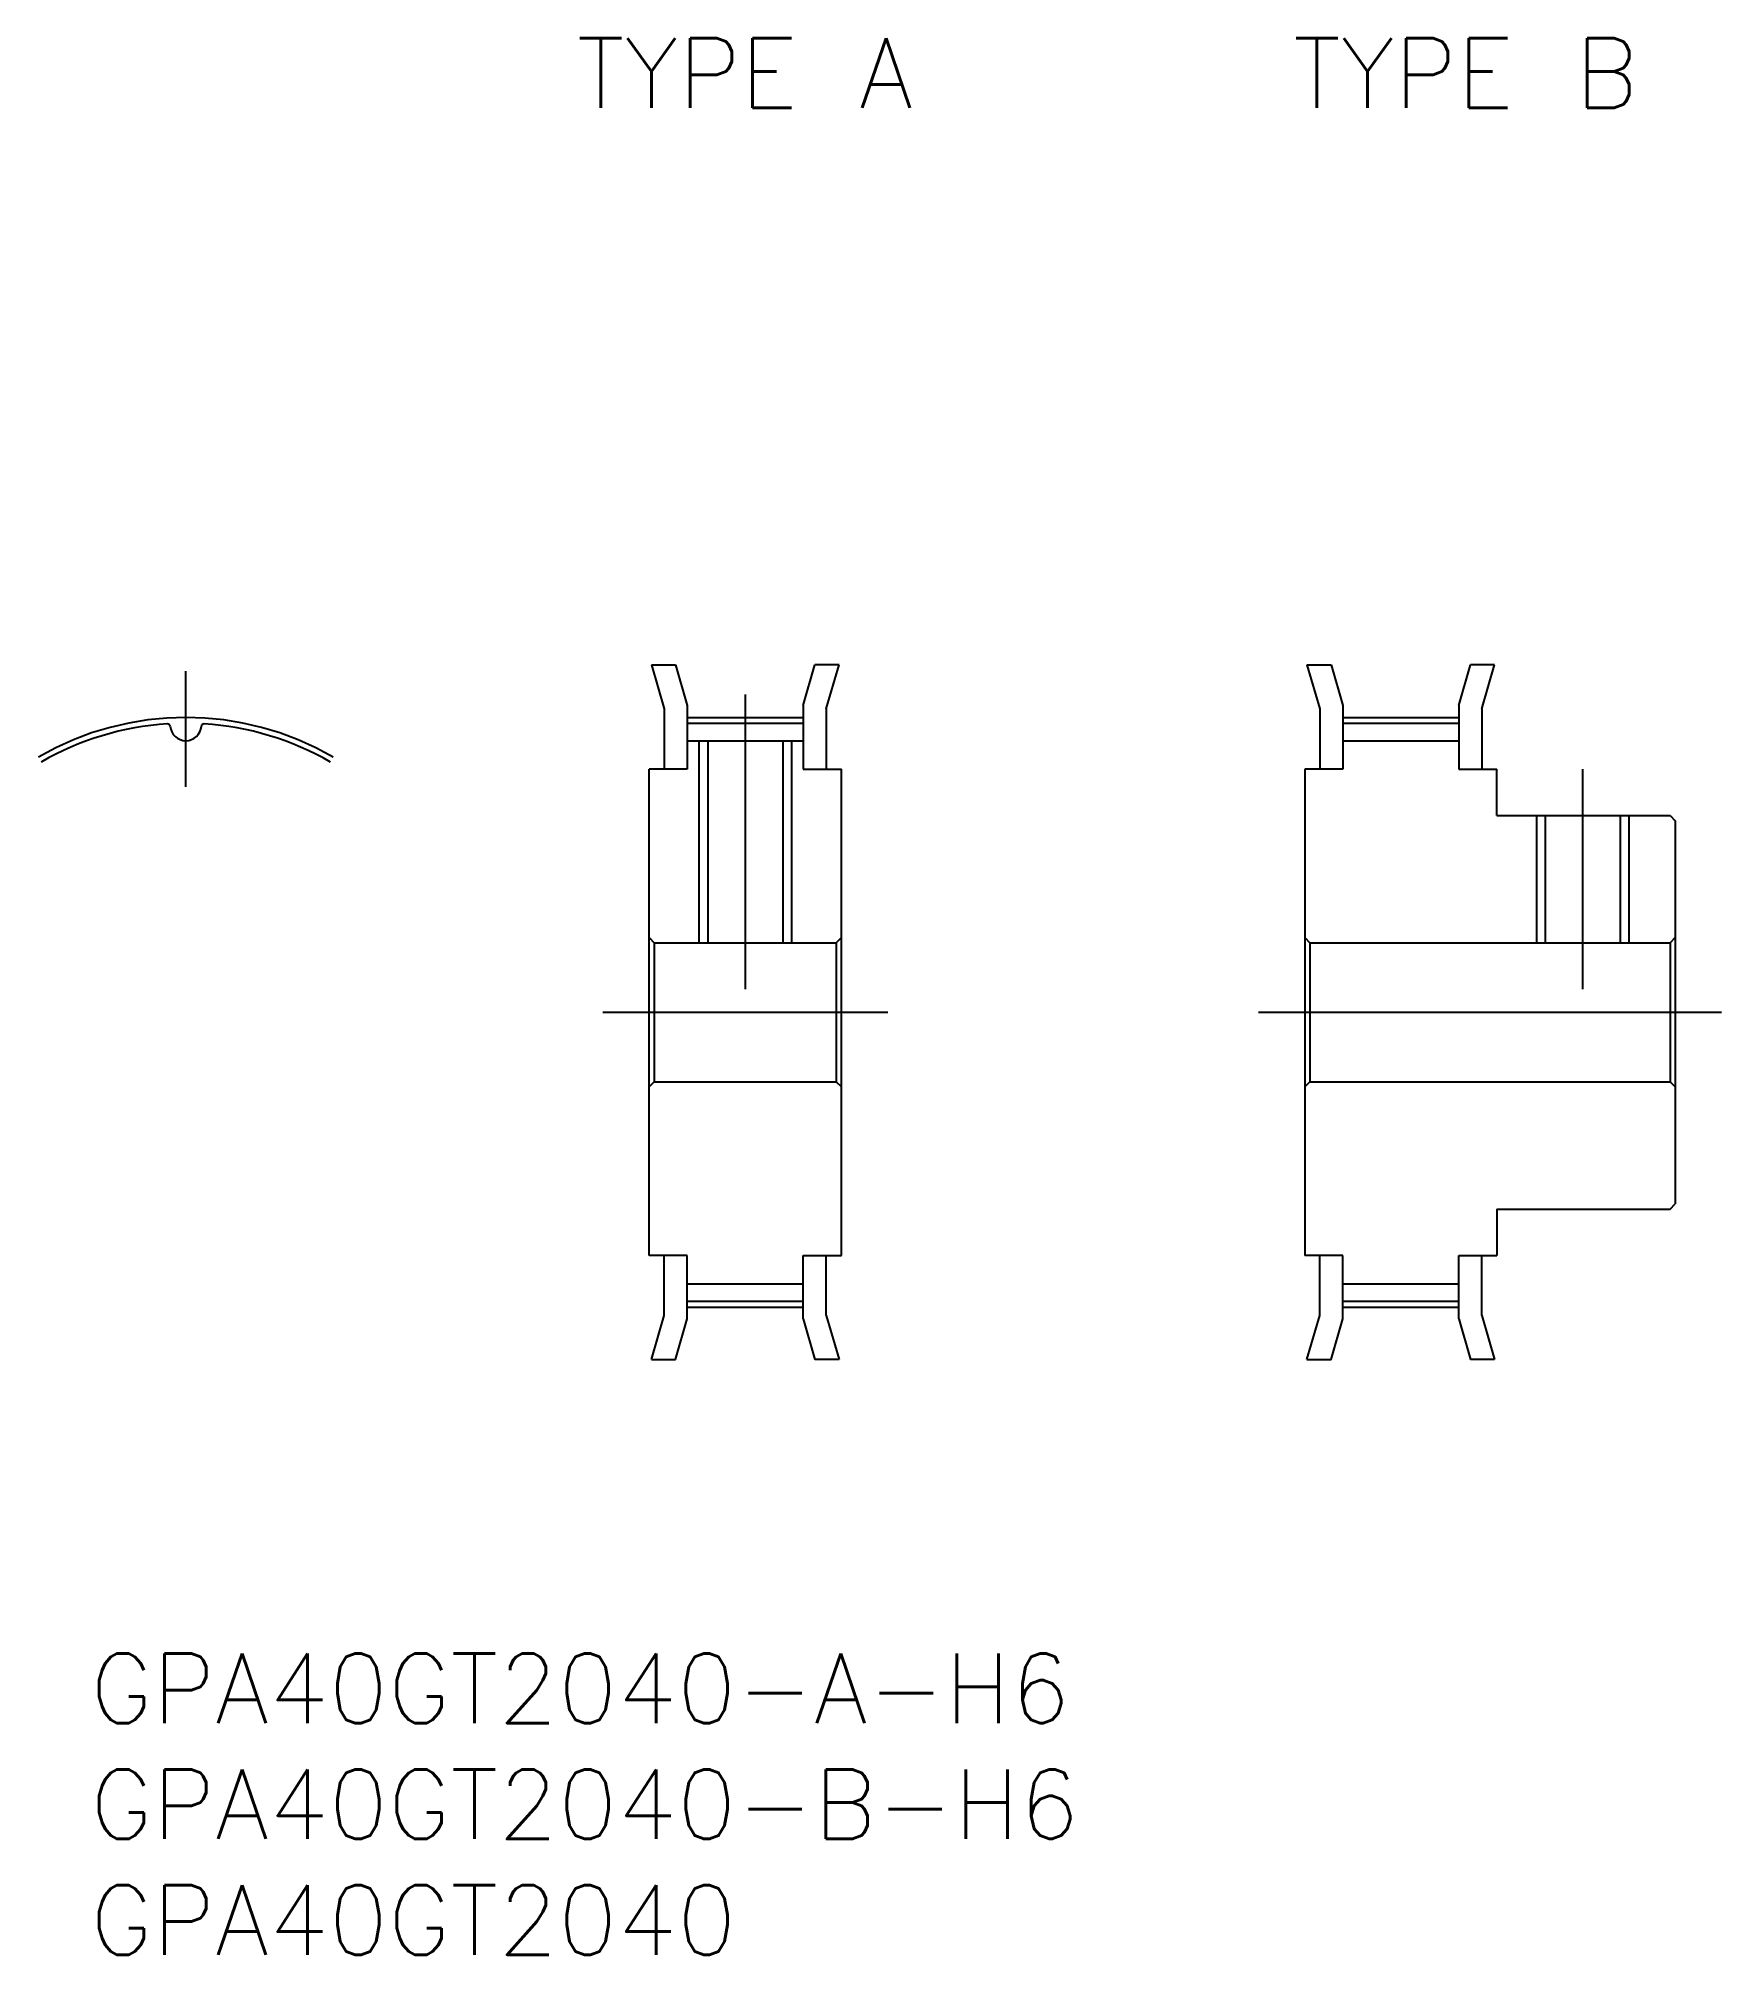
# Model space of a CAD drawing. Extents: x -6.4 to 66.3, y -40.7 to 42.1.
import ezdxf

# ---------------------------------------------------------------- set-up
doc = ezdxf.new("R2010")
doc.units = 0
doc.linetypes.add('CENTER', pattern=[50.8, 31.75, -6.35, 6.35, -6.35])
doc.layers.get('0').update_dxf_attribs({"linetype": 'CONTINUOUS'})
doc.layers.add('CENTER', color=1, linetype='CONTINUOUS')
doc.styles.get("Standard").update_dxf_attribs({"font": 'txt.shx', "height": 3, "bigfont": 'bigfont.shx'})

msp = doc.modelspace()

# ---------------------------------------------------------------- linework, layer by layer
at = {"color": 7, "linetype": 'CONTINUOUS'}
for p, q in [((20.1, 15), (20.65, 13.1)), ((20.1, 15), (21.141, 15)), ((21.141, 15), (21.65, 13.242)), ((26.65, 13.242), (27.159, 15)), ((28.2, 15), (27.159, 15)), ((27.65, 13.1), (28.2, 15)), ((48.4, 15), (49.441, 15)), ((48.4, 15), (48.95, 13.1)), ((49.441, 15), (49.95, 13.242)), ((54.95, 13.242), (55.459, 15)), ((56.5, 15), (55.459, 15)), ((55.95, 13.1), (56.5, 15)), ((21.65, 13.242), (21.65, 10.5)), ((26.65, 13.242), (26.65, 10.5)), ((49.95, 13.242), (49.95, 10.5)), ((54.95, 13.242), (54.95, 10.5)), ((20.65, 13.1), (20.65, 10.5)), ((21.65, 12.48), (26.65, 12.48)), ((27.65, 13.1), (27.65, 10.5)), ((48.95, 13.1), (48.95, 10.5)), ((49.95, 12.48), (54.95, 12.48)), ((55.95, 13.1), (55.95, 10.5)), ((21.65, 11.73), (26.65, 11.73)), ((22.529, 11.73), (22.529, 3)), ((25.771, 11.73), (25.771, 3)), ((49.95, 11.73), (54.95, 11.73)), ((21.65, 10.5), (20, 10.5)), ((20, -10.5), (20, 10.5)), ((26.65, 10.5), (28.3, 10.5)), ((28.3, -10.5), (28.3, 10.5)), ((48.3, 10.5), (48.3, -10.5)), ((49.95, 10.5), (48.3, 10.5)), ((54.95, 10.5), (56.6, 10.5)), ((56.6, 8.5), (56.6, 10.5)), ((56.6, 8.5), (64.075, 8.5)), ((58.679, 8.5), (58.679, 3)), ((61.921, 8.5), (61.921, 3)), ((64.075, 8.5), (64.3, 8.275)), ((64.3, 8.275), (64.3, -8.275)), ((20, 3.225), (20.225, 3)), ((20.225, 3), (28.075, 3)), ((20.225, 3), (20.225, -3)), ((28.3, 3.225), (28.075, 3)), ((28.075, 3), (28.075, -3)), ((48.3, 3.225), (48.525, 3)), ((48.525, 3), (64.075, 3)), ((48.525, 3), (48.525, -3)), ((64.3, 3.225), (64.075, 3)), ((64.075, 3), (64.075, -3)), ((20, -3.225), (20.225, -3)), ((20.225, -3), (28.075, -3)), ((28.3, -3.225), (28.075, -3)), ((48.3, -3.225), (48.525, -3)), ((48.525, -3), (64.075, -3)), ((64.3, -3.225), (64.075, -3)), ((64.075, -8.5), (64.3, -8.275)), ((56.6, -8.5), (64.075, -8.5)), ((56.6, -8.5), (56.6, -10.5)), ((21.65, -10.5), (20, -10.5)), ((20.65, -13.1), (20.65, -10.5)), ((21.65, -13.242), (21.65, -10.5)), ((26.65, -13.242), (26.65, -10.5)), ((26.65, -10.5), (28.3, -10.5)), ((27.65, -13.1), (27.65, -10.5)), ((49.95, -10.5), (48.3, -10.5)), ((48.95, -13.1), (48.95, -10.5)), ((49.95, -13.242), (49.95, -10.5)), ((54.95, -10.5), (56.6, -10.5)), ((54.95, -13.242), (54.95, -10.5)), ((55.95, -13.1), (55.95, -10.5)), ((21.65, -11.73), (26.65, -11.73)), ((49.95, -11.73), (54.95, -11.73)), ((20.1, -15), (20.65, -13.1)), ((21.65, -12.48), (26.65, -12.48)), ((27.65, -13.1), (28.2, -15)), ((48.4, -15), (48.95, -13.1)), ((49.95, -12.48), (54.95, -12.48)), ((55.95, -13.1), (56.5, -15)), ((21.141, -15), (21.65, -13.242)), ((26.65, -13.242), (27.159, -15)), ((49.441, -15), (49.95, -13.242)), ((54.95, -13.242), (55.459, -15)), ((20.1, -15), (21.141, -15)), ((28.2, -15), (27.159, -15)), ((48.4, -15), (49.441, -15)), ((56.5, -15), (55.459, -15))]:
    msp.add_line(p, q, dxfattribs=at)
at = {"color": 3, "linetype": 'CONTINUOUS'}
for p, q in [((22.15, 11.73), (22.15, 3)), ((26.15, 11.73), (26.15, 3)), ((58.3, 8.5), (58.3, 3)), ((62.3, 8.5), (62.3, 3))]:
    msp.add_line(p, q, dxfattribs=at)
at = {"color": 7, "linetype": 'CONTINUOUS'}
for centre, radius, start, end in [((0, 0), 12.48, 93.63927, 120), ((-0.785, 12.343), 0.113, 4.54766, 93.63927), ((0.785, 12.343), 0.113, 86.36073, 175.45234), ((0, 0), 12.48, 60, 86.36073), ((0, 12.405), 0.675, 184.54766, 355.45234)]:
    msp.add_arc(centre, radius, start, end, dxfattribs=at)
at = {"layer": 'CENTER', "color": 1, "linetype": 'CENTER'}
for p, q in [((0, 9.73), (0, 14.73)), ((24.15, 13.73), (24.15, 1)), ((21.65, 12.73), (26.65, 12.73)), ((49.95, 12.73), (54.95, 12.73)), ((60.3, 10.5), (60.3, 1)), ((18, 0), (30.3, 0)), ((46.3, 0), (66.3, 0)), ((21.65, -12.73), (26.65, -12.73)), ((49.95, -12.73), (54.95, -12.73))]:
    msp.add_line(p, q, dxfattribs=at)
msp.add_arc((0, 0), 12.73, 60, 120, dxfattribs=at)

# ---------------------------------------------------------------- texts
at = {"color": 7, "linetype": 'CONTINUOUS'}
for s, p in [('TYPE A', (16.885, 39.06)), ('TYPE B', (47.798, 39.06)), ('GPA40GT2040-A-H6', (-4.129, -30.695)), ('GPA40GT2040-B-H6', (-4.129, -35.695)), ('GPA40GT2040', (-4.129, -40.695))]:
    msp.add_text(s, height=3, dxfattribs=at).set_placement(p)

doc.saveas('drawing.dxf')
